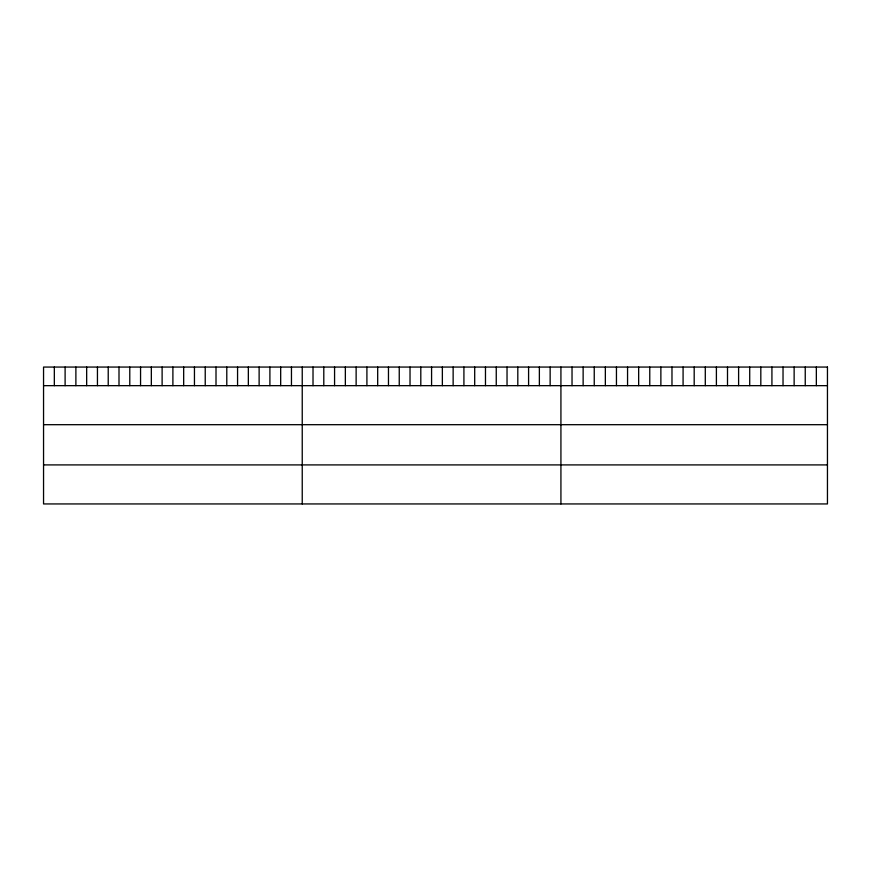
<?xml version="1.0" encoding="UTF-8"?>
<svg xmlns="http://www.w3.org/2000/svg" width="871" height="871" viewBox="0 0 871 871"><rect width="100%" height="100%" fill="white"/><g stroke="black" fill="none" stroke-linecap="round" stroke-linejoin="round"><path stroke-width="1.31" d="M43.55 385.657L827.45 385.657M43.55 424.689L827.45 424.689M43.55 464.907L827.45 464.907M816.345 367.061L816.345 385.657M805.24 367.061L805.24 385.657M794.134 367.061L794.134 385.657M783.029 367.061L783.029 385.657M771.924 367.061L771.924 385.657M760.818 367.061L760.818 385.657M749.713 367.061L749.713 385.657M738.608 367.061L738.608 385.657M727.503 367.061L727.503 385.657M716.398 367.061L716.398 385.657M705.292 367.061L705.292 385.657M694.187 367.061L694.187 385.657M683.082 367.061L683.082 385.657M671.977 367.061L671.977 385.657M660.871 367.061L660.871 385.657M649.766 367.061L649.766 385.657M638.661 367.061L638.661 385.657M627.556 367.061L627.556 385.657M616.45 367.061L616.45 385.657M605.345 367.061L605.345 385.657M594.24 367.061L594.24 385.657M583.135 367.061L583.135 385.657M572.029 367.061L572.029 385.657M560.924 367.061L560.924 503.939M550.145 367.061L550.145 385.657M539.367 367.061L539.367 385.657M528.588 367.061L528.588 385.657M517.81 367.061L517.81 385.657M507.031 367.061L507.031 385.657M496.252 367.061L496.252 385.657M485.474 367.061L485.474 385.657M474.695 367.061L474.695 385.657M463.916 367.061L463.916 385.657M453.138 367.061L453.138 385.657M442.359 367.061L442.359 385.657M431.581 367.061L431.581 385.657M420.802 367.061L420.802 385.657M410.023 367.061L410.023 385.657M399.245 367.061L399.245 385.657M388.466 367.061L388.466 385.657M377.687 367.061L377.687 385.657M366.909 367.061L366.909 385.657M356.13 367.061L356.13 385.657M345.352 367.061L345.352 385.657M334.573 367.061L334.573 385.657M323.794 367.061L323.794 385.657M313.016 367.061L313.016 385.657M302.237 367.061L302.237 503.939M291.458 367.061L291.458 385.657M280.68 367.061L280.68 385.657M269.901 367.061L269.901 385.657M259.123 367.061L259.123 385.657M248.344 367.061L248.344 385.657M237.565 367.061L237.565 385.657M226.787 367.061L226.787 385.657M216.008 367.061L216.008 385.657M205.229 367.061L205.229 385.657M194.451 367.061L194.451 385.657M183.672 367.061L183.672 385.657M172.894 367.061L172.894 385.657M162.115 367.061L162.115 385.657M151.336 367.061L151.336 385.657M140.558 367.061L140.558 385.657M129.779 367.061L129.779 385.657M119 367.061L119 385.657M108.222 367.061L108.222 385.657M97.443 367.061L97.443 385.657M86.665 367.061L86.665 385.657M75.886 367.061L75.886 385.657M65.107 367.061L65.107 385.657M54.329 367.061L54.329 385.657M827.45 367.061L43.55 367.061L43.55 503.939L827.45 503.939L827.45 367.061"/></g></svg>
